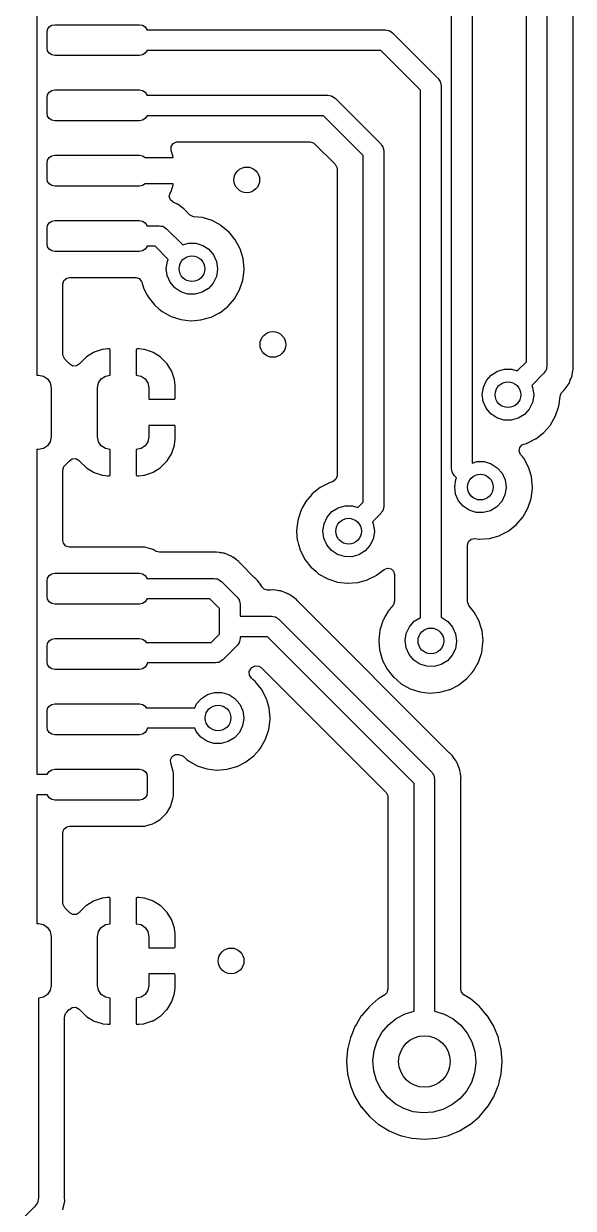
# Model space of a CAD drawing. Extents: x 63 to 234, y -148 to -41.
# Drawn here: x 182.66 to 193.35, y -119.11 to -96.07 of the extents above; entities that cross this region are included whole.
import ezdxf

# ---------------------------------------------------------------- set-up
doc = ezdxf.new("R2010")
doc.units = 0
doc.layers.add('BLACK', color=7, linetype='CONTINUOUS')

msp = doc.modelspace()

# ---------------------------------------------------------------- linework, layer by layer
at = {"layer": 'BLACK', "linetype": 'CONTINUOUS'}
for p, q in [((190.976, -104.723), (190.976, -90.1919)), ((191.376, -90.1091), (191.376, -104.618)), ((182.91, -92.927), (182.91, -102.907)), ((192.434, -102.648), (192.434, -94.552)), ((192.834, -94.551), (192.834, -102.731)), ((193.342, -102.706), (193.342, -94.9792)), ((183.11, -96.243), (183.121, -96.1856)), ((183.11, -96.543), (183.11, -96.243)), ((183.121, -96.1856), (183.154, -96.1369)), ((183.154, -96.1369), (183.203, -96.1044)), ((183.203, -96.1044), (183.26, -96.093)), ((183.26, -96.093), (184.91, -96.093)), ((184.91, -96.093), (184.967, -96.1044)), ((184.967, -96.1044), (185.016, -96.1369)), ((185.016, -96.1369), (185.049, -96.1856)), ((185.049, -96.1856), (185.05, -96.193)), ((185.05, -96.193), (189.688, -96.193)), ((189.688, -96.193), (189.72, -96.2005)), ((189.72, -96.2005), (189.753, -96.2042)), ((189.753, -96.2042), (189.763, -96.2104)), ((189.763, -96.2104), (189.774, -96.2129)), ((189.774, -96.2129), (189.8, -96.2338)), ((189.8, -96.2338), (189.829, -96.2516)), ((189.829, -96.2516), (190.718, -97.1408)), ((183.121, -96.6004), (183.11, -96.543)), ((183.154, -96.6491), (183.121, -96.6004)), ((183.203, -96.6816), (183.154, -96.6491)), ((183.26, -96.693), (183.203, -96.6816)), ((184.91, -96.693), (183.26, -96.693)), ((184.967, -96.6816), (184.91, -96.693)), ((185.016, -96.6491), (184.967, -96.6816)), ((185.049, -96.6004), (185.016, -96.6491)), ((185.05, -96.593), (185.049, -96.6004)), ((189.604, -96.593), (185.05, -96.593)), ((190.376, -97.3648), (189.604, -96.593)), ((190.718, -97.1408), (190.736, -97.1691)), ((190.736, -97.1691), (190.756, -97.1953)), ((190.756, -97.1953), (190.759, -97.2065)), ((190.759, -97.2065), (190.765, -97.2162)), ((190.765, -97.2162), (190.769, -97.2494)), ((183.121, -97.4556), (183.154, -97.4069)), ((183.154, -97.4069), (183.203, -97.3744)), ((183.203, -97.3744), (183.26, -97.363)), ((183.26, -97.363), (184.91, -97.363)), ((184.91, -97.363), (184.967, -97.3744)), ((184.967, -97.3744), (185.016, -97.4069)), ((185.016, -97.4069), (185.049, -97.4556)), ((190.376, -107.619), (190.376, -97.3648)), ((190.769, -97.2494), (190.776, -97.282)), ((190.776, -97.282), (190.776, -107.62)), ((183.11, -97.513), (183.121, -97.4556)), ((183.11, -97.813), (183.11, -97.513)), ((185.049, -97.4556), (185.05, -97.463)), ((185.05, -97.463), (188.57, -97.463)), ((188.57, -97.463), (188.603, -97.4705)), ((188.603, -97.4705), (188.636, -97.4742)), ((188.636, -97.4742), (188.645, -97.4804)), ((188.645, -97.4804), (188.657, -97.4829)), ((188.657, -97.4829), (188.683, -97.5038)), ((188.683, -97.5038), (188.711, -97.5216)), ((188.711, -97.5216), (189.6, -98.4108)), ((183.121, -97.8704), (183.11, -97.813)), ((183.154, -97.9191), (183.121, -97.8704)), ((185.049, -97.8704), (185.016, -97.9191)), ((185.05, -97.863), (185.049, -97.8704)), ((188.487, -97.863), (185.05, -97.863)), ((189.259, -98.6348), (188.487, -97.863)), ((183.203, -97.9516), (183.154, -97.9191)), ((183.26, -97.963), (183.203, -97.9516)), ((184.91, -97.963), (183.26, -97.963)), ((184.967, -97.9516), (184.91, -97.963)), ((185.016, -97.9191), (184.967, -97.9516)), ((185.522, -98.5327), (185.523, -98.4617)), ((185.562, -98.6671), (185.522, -98.5327)), ((185.523, -98.4617), (185.561, -98.402)), ((185.561, -98.402), (185.626, -98.3727)), ((185.626, -98.3727), (185.643, -98.3715)), ((185.643, -98.3715), (188.224, -98.3715)), ((188.224, -98.3715), (188.292, -98.3915)), ((188.292, -98.3915), (188.313, -98.4084)), ((188.313, -98.4084), (188.713, -98.8086)), ((189.6, -98.4108), (189.618, -98.4391)), ((189.618, -98.4391), (189.639, -98.4653)), ((189.639, -98.4653), (189.641, -98.4765)), ((189.641, -98.4765), (189.647, -98.4862)), ((189.647, -98.4862), (189.651, -98.5194)), ((189.651, -98.5194), (189.659, -98.552)), ((189.659, -98.552), (189.659, -105.461)), ((183.11, -98.783), (183.121, -98.7256)), ((183.11, -99.083), (183.11, -98.783)), ((183.121, -98.7256), (183.154, -98.6769)), ((183.154, -98.6769), (183.203, -98.6444)), ((183.203, -98.6444), (183.26, -98.633)), ((183.26, -98.633), (184.91, -98.633)), ((184.91, -98.633), (184.967, -98.6444)), ((184.967, -98.6444), (185.016, -98.6769)), ((185.016, -98.6769), (185.017, -98.679)), ((185.017, -98.679), (185.547, -98.679)), ((185.547, -98.679), (185.56, -98.675)), ((185.56, -98.675), (185.562, -98.6671)), ((188.713, -98.8086), (188.747, -98.8709)), ((189.259, -105.378), (189.259, -98.6348)), ((188.747, -98.8709), (188.75, -98.8977)), ((188.75, -98.8977), (188.75, -104.864)), ((183.121, -99.1404), (183.11, -99.083)), ((183.154, -99.1891), (183.121, -99.1404)), ((183.203, -99.2216), (183.154, -99.1891)), ((183.26, -99.233), (183.203, -99.2216)), ((184.91, -99.233), (183.26, -99.233)), ((184.967, -99.2216), (184.91, -99.233)), ((185.016, -99.1891), (184.967, -99.2216)), ((185.017, -99.187), (185.016, -99.1891)), ((185.553, -99.187), (185.017, -99.187)), ((185.521, -99.3388), (185.56, -99.2044)), ((185.56, -99.1903), (185.553, -99.187)), ((185.56, -99.2044), (185.56, -99.1903)), ((185.488, -99.4329), (185.506, -99.3682)), ((185.508, -99.5009), (185.488, -99.4329)), ((185.506, -99.3682), (185.515, -99.3532)), ((185.562, -99.5472), (185.508, -99.5009)), ((185.515, -99.3532), (185.521, -99.3388)), ((185.565, -99.5482), (185.562, -99.5472)), ((185.571, -99.5508), (185.565, -99.5482)), ((185.623, -99.5712), (185.571, -99.5508)), ((185.63, -99.574), (185.623, -99.5712)), ((185.623, -99.5712), (185.623, -99.5712)), ((185.636, -99.5784), (185.63, -99.574)), ((185.639, -99.5796), (185.636, -99.5784)), ((185.654, -99.588), (185.639, -99.5796)), ((185.656, -99.5894), (185.654, -99.588)), ((185.663, -99.5925), (185.656, -99.5894)), ((185.685, -99.6098), (185.663, -99.5925)), ((185.713, -99.6319), (185.685, -99.6098)), ((185.718, -99.6359), (185.713, -99.6319)), ((185.771, -99.6726), (185.718, -99.6359)), ((185.776, -99.6783), (185.771, -99.6726)), ((185.809, -99.7162), (185.776, -99.6783)), ((185.776, -99.6783), (185.776, -99.6783)), ((185.814, -99.7225), (185.809, -99.7162)), ((185.883, -99.7909), (185.814, -99.7225)), ((183.121, -99.9956), (183.154, -99.9469)), ((183.154, -99.9469), (183.203, -99.9144)), ((183.203, -99.9144), (183.26, -99.903)), ((183.26, -99.903), (184.91, -99.903)), ((184.91, -99.903), (184.967, -99.9144)), ((184.967, -99.9144), (185.016, -99.9469)), ((185.016, -99.9469), (185.049, -99.9956)), ((185.893, -99.8001), (185.883, -99.7909)), ((185.959, -99.8271), (185.893, -99.8001)), ((186.042, -99.8359), (185.959, -99.8271)), ((186.126, -99.8447), (186.042, -99.8359)), ((186.132, -99.8453), (186.126, -99.8447)), ((186.126, -99.8447), (186.126, -99.8447)), ((186.321, -99.9038), (186.132, -99.8453)), ((186.495, -99.9979), (186.321, -99.9038)), ((183.11, -100.053), (183.121, -99.9956)), ((183.11, -100.353), (183.11, -100.053)), ((185.049, -99.9956), (185.05, -100.003)), ((185.05, -100.003), (185.293, -100.003)), ((185.293, -100.003), (185.326, -100.01)), ((185.326, -100.01), (185.359, -100.014)), ((185.359, -100.014), (185.369, -100.02)), ((185.369, -100.02), (185.38, -100.023)), ((185.38, -100.023), (185.406, -100.044)), ((185.406, -100.044), (185.434, -100.062)), ((185.434, -100.062), (185.748, -100.375)), ((186.499, -100.002), (186.495, -99.9979)), ((186.642, -100.12), (186.499, -100.002)), ((186.499, -100.002), (186.499, -100.002)), ((186.647, -100.124), (186.642, -100.12)), ((186.651, -100.129), (186.647, -100.124)), ((186.67, -100.153), (186.651, -100.129)), ((186.651, -100.129), (186.651, -100.129)), ((186.772, -100.277), (186.67, -100.153)), ((183.121, -100.41), (183.11, -100.353)), ((183.154, -100.459), (183.121, -100.41)), ((185.049, -100.41), (185.016, -100.459)), ((185.05, -100.403), (185.049, -100.41)), ((185.21, -100.403), (185.05, -100.403)), ((185.466, -100.658), (185.21, -100.403)), ((185.748, -100.375), (185.86, -100.343)), ((185.86, -100.343), (186.002, -100.343)), ((186.002, -100.343), (186.138, -100.384)), ((186.138, -100.384), (186.257, -100.461)), ((186.865, -100.452), (186.772, -100.277)), ((183.203, -100.492), (183.154, -100.459)), ((183.26, -100.503), (183.203, -100.492)), ((184.91, -100.503), (183.26, -100.503)), ((184.967, -100.492), (184.91, -100.503)), ((185.016, -100.459), (184.967, -100.492)), ((185.45, -100.692), (185.466, -100.658)), ((186.257, -100.461), (186.349, -100.569)), ((186.349, -100.569), (186.408, -100.698)), ((186.922, -100.641), (186.865, -100.452)), ((186.941, -100.838), (186.922, -100.641)), ((185.428, -100.832), (185.45, -100.692)), ((185.446, -100.972), (185.428, -100.832)), ((186.428, -100.85), (186.404, -100.99)), ((186.408, -100.698), (186.428, -100.838)), ((186.428, -100.838), (186.428, -100.85)), ((186.916, -101.063), (186.941, -100.866)), ((186.941, -100.866), (186.941, -100.838)), ((183.418, -101.137), (183.439, -101.069)), ((183.439, -101.069), (183.492, -101.023)), ((183.492, -101.023), (183.544, -101.011)), ((183.544, -101.011), (184.834, -101.011)), ((184.834, -101.011), (184.902, -101.032)), ((184.902, -101.032), (184.948, -101.085)), ((184.948, -101.085), (184.955, -101.103)), ((184.955, -101.103), (184.986, -101.211)), ((185.504, -101.102), (185.446, -100.972)), ((185.595, -101.211), (185.504, -101.102)), ((186.343, -101.118), (186.247, -101.223)), ((186.404, -100.99), (186.343, -101.118)), ((186.854, -101.25), (186.916, -101.063)), ((183.418, -102.509), (183.418, -101.137)), ((184.986, -101.211), (184.989, -101.217)), ((184.989, -101.217), (185.058, -101.352)), ((185.058, -101.352), (185.076, -101.387)), ((185.713, -101.289), (185.595, -101.211)), ((185.848, -101.332), (185.713, -101.289)), ((185.99, -101.334), (185.848, -101.332)), ((186.127, -101.297), (185.99, -101.334)), ((186.247, -101.223), (186.127, -101.297)), ((186.756, -101.422), (186.854, -101.25)), ((185.076, -101.387), (185.199, -101.542)), ((185.199, -101.542), (185.204, -101.546)), ((185.204, -101.546), (185.204, -101.546)), ((185.204, -101.546), (185.287, -101.617)), ((186.471, -101.694), (186.627, -101.572)), ((186.627, -101.572), (186.756, -101.422)), ((185.287, -101.617), (185.35, -101.67)), ((185.35, -101.67), (185.522, -101.767)), ((185.522, -101.767), (185.71, -101.828)), ((186.104, -101.836), (186.294, -101.783)), ((186.294, -101.783), (186.3, -101.78)), ((186.3, -101.78), (186.465, -101.696)), ((186.3, -101.78), (186.3, -101.78)), ((186.465, -101.696), (186.471, -101.694)), ((186.465, -101.696), (186.465, -101.696)), ((185.71, -101.828), (185.907, -101.851)), ((185.907, -101.851), (185.913, -101.851)), ((185.913, -101.851), (186.098, -101.836)), ((185.913, -101.851), (185.913, -101.851)), ((186.098, -101.836), (186.098, -101.836)), ((186.098, -101.836), (186.104, -101.836)), ((183.421, -102.536), (183.418, -102.509)), ((184.012, -102.47), (183.874, -102.555)), ((184.025, -102.464), (184.012, -102.47)), ((184.179, -102.412), (184.025, -102.464)), ((184.193, -102.409), (184.179, -102.412)), ((184.288, -102.399), (184.193, -102.409)), ((184.295, -102.399), (184.288, -102.399)), ((184.324, -102.399), (184.295, -102.399)), ((184.332, -102.401), (184.324, -102.399)), ((184.334, -102.402), (184.332, -102.401)), ((184.338, -102.417), (184.334, -102.402)), ((184.338, -102.908), (184.338, -102.417)), ((184.848, -102.405), (184.846, -102.413)), ((184.846, -102.413), (184.846, -102.908)), ((184.849, -102.403), (184.848, -102.405)), ((184.864, -102.399), (184.849, -102.403)), ((184.889, -102.399), (184.864, -102.399)), ((184.896, -102.399), (184.889, -102.399)), ((184.99, -102.409), (184.896, -102.399)), ((185.003, -102.412), (184.99, -102.409)), ((185.158, -102.463), (185.003, -102.412)), ((185.171, -102.469), (185.158, -102.463)), ((185.309, -102.554), (185.171, -102.469)), ((183.455, -102.598), (183.421, -102.536)), ((183.54, -102.683), (183.455, -102.598)), ((183.544, -102.689), (183.54, -102.683)), ((183.551, -102.696), (183.544, -102.689)), ((183.612, -102.732), (183.551, -102.696)), ((183.683, -102.729), (183.612, -102.732)), ((183.741, -102.688), (183.683, -102.729)), ((183.748, -102.679), (183.741, -102.688)), ((183.863, -102.564), (183.748, -102.679)), ((183.874, -102.555), (183.863, -102.564)), ((185.32, -102.563), (185.309, -102.554)), ((185.435, -102.678), (185.32, -102.563)), ((185.444, -102.689), (185.435, -102.678)), ((185.529, -102.827), (185.444, -102.689)), ((192.255, -102.826), (192.434, -102.648)), ((192.834, -102.731), (192.826, -102.764)), ((193.342, -102.713), (193.342, -102.706)), ((193.346, -102.776), (193.342, -102.713)), ((182.91, -102.907), (182.942, -102.907)), ((182.942, -102.907), (183.038, -102.926)), ((183.038, -102.926), (183.119, -102.98)), ((184.165, -102.98), (184.246, -102.926)), ((184.246, -102.926), (184.338, -102.908)), ((184.846, -102.908), (184.938, -102.926)), ((184.938, -102.926), (185.019, -102.98)), ((185.535, -102.84), (185.529, -102.827)), ((185.587, -102.994), (185.535, -102.84)), ((191.657, -103.015), (191.751, -102.908)), ((191.751, -102.908), (191.871, -102.833)), ((191.871, -102.833), (192.007, -102.794)), ((192.007, -102.794), (192.149, -102.795)), ((192.149, -102.795), (192.255, -102.826)), ((192.775, -102.872), (192.537, -103.11)), ((192.793, -102.844), (192.775, -102.872)), ((192.814, -102.818), (192.793, -102.844)), ((192.816, -102.807), (192.814, -102.818)), ((192.822, -102.797), (192.816, -102.807)), ((192.826, -102.764), (192.822, -102.797)), ((193.288, -103.002), (193.303, -102.97)), ((193.303, -102.97), (193.315, -102.944)), ((193.315, -102.944), (193.316, -102.937)), ((193.316, -102.937), (193.317, -102.934)), ((193.317, -102.934), (193.321, -102.918)), ((193.321, -102.918), (193.322, -102.915)), ((193.322, -102.915), (193.325, -102.908)), ((193.325, -102.908), (193.333, -102.845)), ((193.333, -102.845), (193.334, -102.838)), ((193.334, -102.838), (193.345, -102.783)), ((193.345, -102.783), (193.346, -102.776)), ((183.119, -102.98), (183.173, -103.061)), ((183.173, -103.061), (183.192, -103.157)), ((183.192, -103.157), (183.192, -104.107)), ((184.092, -103.157), (184.111, -103.061)), ((184.092, -104.107), (184.092, -103.157)), ((184.111, -103.061), (184.165, -102.98)), ((185.019, -102.98), (185.073, -103.061)), ((185.073, -103.061), (185.092, -103.157)), ((185.092, -103.157), (185.092, -103.378)), ((185.59, -103.008), (185.587, -102.994)), ((185.6, -103.103), (185.59, -103.008)), ((185.6, -103.11), (185.6, -103.103)), ((185.6, -103.364), (185.6, -103.11)), ((191.575, -103.283), (191.597, -103.143)), ((191.597, -103.143), (191.657, -103.015)), ((192.537, -103.11), (192.555, -103.149)), ((192.555, -103.149), (192.575, -103.289)), ((193.164, -103.208), (193.201, -103.156)), ((193.201, -103.156), (193.205, -103.151)), ((193.205, -103.151), (193.244, -103.1)), ((193.244, -103.1), (193.247, -103.094)), ((193.247, -103.094), (193.249, -103.091)), ((193.249, -103.091), (193.257, -103.077)), ((193.257, -103.077), (193.258, -103.074)), ((193.258, -103.074), (193.263, -103.068)), ((193.263, -103.068), (193.286, -103.008)), ((193.286, -103.008), (193.288, -103.002)), ((185.092, -103.378), (185.582, -103.378)), ((185.582, -103.378), (185.597, -103.374)), ((185.597, -103.374), (185.598, -103.372)), ((185.598, -103.372), (185.6, -103.364)), ((191.594, -103.424), (191.575, -103.283)), ((191.651, -103.553), (191.594, -103.424)), ((192.575, -103.301), (192.552, -103.441)), ((192.575, -103.289), (192.575, -103.301)), ((193.063, -103.514), (193.081, -103.378)), ((193.081, -103.378), (193.088, -103.317)), ((193.088, -103.317), (193.09, -103.318)), ((193.09, -103.318), (193.112, -103.257)), ((193.112, -103.257), (193.13, -103.238)), ((193.13, -103.238), (193.158, -103.213)), ((193.158, -103.213), (193.164, -103.208)), ((193.158, -103.213), (193.158, -103.213)), ((191.742, -103.662), (191.651, -103.553)), ((191.86, -103.74), (191.742, -103.662)), ((192.49, -103.569), (192.395, -103.674)), ((192.552, -103.441), (192.49, -103.569)), ((193.001, -103.701), (193.063, -103.514)), ((185.586, -103.886), (185.092, -103.886)), ((185.092, -103.886), (185.092, -104.107)), ((185.594, -103.888), (185.586, -103.886)), ((185.596, -103.889), (185.594, -103.888)), ((185.6, -103.904), (185.596, -103.889)), ((191.995, -103.783), (191.86, -103.74)), ((192.137, -103.785), (191.995, -103.783)), ((192.274, -103.748), (192.137, -103.785)), ((192.395, -103.674), (192.274, -103.748)), ((192.774, -104.023), (192.887, -103.892)), ((192.887, -103.892), (192.899, -103.878)), ((192.899, -103.878), (192.903, -103.873)), ((192.899, -103.878), (192.899, -103.878)), ((192.903, -103.873), (193.001, -103.701)), ((183.192, -104.107), (183.173, -104.203)), ((184.111, -104.203), (184.092, -104.107)), ((185.092, -104.107), (185.073, -104.203)), ((185.6, -104.154), (185.6, -103.904)), ((192.618, -104.145), (192.774, -104.023)), ((182.942, -104.357), (182.91, -104.357)), ((182.91, -104.357), (182.91, -110.671)), ((183.038, -104.338), (182.942, -104.357)), ((183.119, -104.284), (183.038, -104.338)), ((183.173, -104.203), (183.119, -104.284)), ((184.165, -104.284), (184.111, -104.203)), ((184.246, -104.338), (184.165, -104.284)), ((184.338, -104.356), (184.246, -104.338)), ((184.338, -104.851), (184.338, -104.356)), ((184.938, -104.338), (184.846, -104.356)), ((184.846, -104.356), (184.846, -104.847)), ((185.019, -104.284), (184.938, -104.338)), ((185.073, -104.203), (185.019, -104.284)), ((185.536, -104.423), (185.587, -104.268)), ((185.587, -104.268), (185.59, -104.255)), ((185.59, -104.255), (185.6, -104.161)), ((185.6, -104.161), (185.6, -104.154)), ((192.294, -104.385), (192.306, -104.315)), ((192.306, -104.315), (192.354, -104.263)), ((192.354, -104.263), (192.386, -104.25)), ((192.386, -104.25), (192.436, -104.236)), ((192.436, -104.236), (192.442, -104.234)), ((192.436, -104.236), (192.436, -104.236)), ((192.442, -104.234), (192.447, -104.231)), ((192.447, -104.231), (192.613, -104.148)), ((192.447, -104.231), (192.447, -104.231)), ((192.613, -104.148), (192.618, -104.145)), ((192.613, -104.148), (192.613, -104.148)), ((183.455, -104.666), (183.536, -104.585)), ((183.536, -104.585), (183.541, -104.58)), ((183.541, -104.58), (183.544, -104.576)), ((183.544, -104.576), (183.601, -104.535)), ((183.601, -104.535), (183.672, -104.532)), ((183.672, -104.532), (183.734, -104.568)), ((183.734, -104.568), (183.741, -104.576)), ((183.741, -104.576), (183.749, -104.586)), ((183.749, -104.586), (183.864, -104.701)), ((185.321, -104.7), (185.436, -104.585)), ((185.436, -104.585), (185.445, -104.574)), ((185.445, -104.574), (185.53, -104.436)), ((185.53, -104.436), (185.536, -104.423)), ((192.322, -104.451), (192.294, -104.385)), ((192.356, -104.492), (192.322, -104.451)), ((192.374, -104.515), (192.356, -104.492)), ((192.383, -104.525), (192.374, -104.515)), ((192.475, -104.7), (192.383, -104.525)), ((183.418, -104.755), (183.439, -104.687)), ((183.418, -106.126), (183.418, -104.755)), ((183.439, -104.687), (183.455, -104.666)), ((183.864, -104.701), (183.875, -104.71)), ((183.875, -104.71), (184.013, -104.795)), ((184.013, -104.795), (184.026, -104.801)), ((184.026, -104.801), (184.181, -104.852)), ((185.005, -104.852), (185.159, -104.8)), ((185.159, -104.8), (185.172, -104.794)), ((185.172, -104.794), (185.31, -104.709)), ((185.31, -104.709), (185.321, -104.7)), ((190.983, -104.756), (190.976, -104.723)), ((190.987, -104.789), (190.983, -104.756)), ((190.993, -104.799), (190.987, -104.789)), ((190.995, -104.81), (190.993, -104.799)), ((191.016, -104.836), (190.995, -104.81)), ((191.376, -104.618), (191.471, -104.591)), ((191.471, -104.591), (191.612, -104.591)), ((191.612, -104.591), (191.748, -104.632)), ((191.748, -104.632), (191.867, -104.709)), ((191.867, -104.709), (191.96, -104.817)), ((191.96, -104.817), (192.018, -104.946)), ((192.492, -104.755), (192.475, -104.7)), ((192.53, -104.879), (192.492, -104.755)), ((184.181, -104.852), (184.194, -104.855)), ((184.194, -104.855), (184.288, -104.865)), ((184.288, -104.865), (184.295, -104.865)), ((184.295, -104.865), (184.32, -104.865)), ((184.32, -104.865), (184.335, -104.861)), ((184.335, -104.861), (184.336, -104.859)), ((184.336, -104.859), (184.338, -104.851)), ((184.846, -104.847), (184.85, -104.862)), ((184.85, -104.862), (184.852, -104.863)), ((184.852, -104.863), (184.86, -104.865)), ((184.86, -104.865), (184.889, -104.865)), ((184.889, -104.865), (184.896, -104.865)), ((184.896, -104.865), (184.991, -104.855)), ((184.991, -104.855), (185.005, -104.852)), ((188.529, -105.039), (188.421, -105.095)), ((188.591, -105.007), (188.529, -105.039)), ((188.596, -105.004), (188.591, -105.007)), ((188.591, -105.007), (188.591, -105.007)), ((188.66, -104.985), (188.596, -105.004)), ((188.676, -104.979), (188.66, -104.985)), ((188.73, -104.932), (188.676, -104.979)), ((188.75, -104.864), (188.73, -104.932)), ((191.034, -104.864), (191.016, -104.836)), ((191.076, -104.906), (191.034, -104.864)), ((191.039, -105.08), (191.06, -104.94)), ((191.06, -104.94), (191.076, -104.906)), ((192.018, -104.946), (192.038, -105.086)), ((192.533, -104.889), (192.53, -104.879)), ((192.552, -105.086), (192.533, -104.889)), ((188.259, -105.229), (188.14, -105.371)), ((188.263, -105.224), (188.259, -105.229)), ((188.267, -105.219), (188.263, -105.224)), ((188.421, -105.095), (188.267, -105.219)), ((191.057, -105.22), (191.039, -105.08)), ((191.114, -105.35), (191.057, -105.22)), ((192.015, -105.238), (191.953, -105.365)), ((192.038, -105.098), (192.015, -105.238)), ((192.038, -105.086), (192.038, -105.098)), ((192.527, -105.31), (192.551, -105.114)), ((192.551, -105.114), (192.552, -105.086)), ((188.073, -105.492), (188.045, -105.544)), ((188.137, -105.376), (188.073, -105.492)), ((188.14, -105.371), (188.137, -105.376)), ((188.137, -105.376), (188.137, -105.376)), ((188.652, -105.563), (188.772, -105.487)), ((188.772, -105.487), (188.908, -105.448)), ((188.908, -105.448), (189.05, -105.449)), ((189.05, -105.449), (189.156, -105.481)), ((189.156, -105.481), (189.259, -105.378)), ((189.651, -105.494), (189.647, -105.527)), ((189.659, -105.461), (189.651, -105.494)), ((191.205, -105.459), (191.114, -105.35)), ((191.323, -105.537), (191.205, -105.459)), ((191.858, -105.471), (191.737, -105.545)), ((191.953, -105.365), (191.858, -105.471)), ((192.367, -105.67), (192.464, -105.498)), ((192.464, -105.498), (192.527, -105.31)), ((187.985, -105.733), (187.963, -105.929)), ((188.004, -105.671), (187.985, -105.733)), ((188.043, -105.55), (188.004, -105.671)), ((188.045, -105.544), (188.043, -105.55)), ((188.043, -105.55), (188.043, -105.55)), ((188.498, -105.797), (188.558, -105.669)), ((188.558, -105.669), (188.652, -105.563)), ((189.6, -105.602), (189.438, -105.764)), ((189.618, -105.574), (189.6, -105.602)), ((189.639, -105.548), (189.618, -105.574)), ((189.641, -105.537), (189.639, -105.548)), ((189.647, -105.527), (189.641, -105.537)), ((191.459, -105.579), (191.323, -105.537)), ((191.6, -105.582), (191.459, -105.579)), ((191.737, -105.545), (191.6, -105.582)), ((192.237, -105.82), (192.358, -105.68)), ((192.358, -105.68), (192.363, -105.675)), ((192.363, -105.675), (192.367, -105.67)), ((192.363, -105.675), (192.363, -105.675)), ((187.963, -105.929), (187.964, -105.942)), ((187.964, -105.942), (187.978, -106.116)), ((188.476, -105.937), (188.498, -105.797)), ((188.494, -106.078), (188.476, -105.937)), ((189.438, -105.764), (189.456, -105.803)), ((189.476, -105.956), (189.452, -106.095)), ((189.456, -105.803), (189.476, -105.943)), ((189.476, -105.943), (189.476, -105.956)), ((191.91, -106.028), (192.076, -105.944)), ((192.076, -105.944), (192.081, -105.942)), ((192.076, -105.944), (192.076, -105.944)), ((192.081, -105.942), (192.237, -105.82)), ((183.43, -106.179), (183.418, -106.126)), ((183.476, -106.232), (183.43, -106.179)), ((187.978, -106.116), (187.979, -106.126)), ((187.979, -106.126), (188, -106.199)), ((188, -106.199), (188.031, -106.306)), ((188.552, -106.208), (188.494, -106.078)), ((189.452, -106.095), (189.391, -106.223)), ((191.285, -106.213), (191.305, -106.145)), ((191.305, -106.145), (191.358, -106.099)), ((191.358, -106.099), (191.426, -106.088)), ((191.426, -106.088), (191.517, -106.099)), ((191.517, -106.099), (191.523, -106.099)), ((191.523, -106.099), (191.708, -106.084)), ((191.523, -106.099), (191.523, -106.099)), ((191.708, -106.084), (191.708, -106.084)), ((191.708, -106.084), (191.714, -106.084)), ((191.714, -106.084), (191.905, -106.031)), ((191.905, -106.031), (191.91, -106.028)), ((191.91, -106.028), (191.91, -106.028)), ((183.544, -106.252), (183.476, -106.232)), ((184.977, -106.252), (183.544, -106.252)), ((184.979, -106.253), (184.977, -106.252)), ((185.007, -106.255), (184.979, -106.253)), ((184.979, -106.253), (184.979, -106.253)), ((185.014, -106.255), (185.007, -106.255)), ((185.007, -106.255), (185.007, -106.255)), ((185.103, -106.281), (185.014, -106.255)), ((185.166, -106.3), (185.103, -106.281)), ((185.174, -106.302), (185.166, -106.3)), ((185.166, -106.3), (185.166, -106.3)), ((185.23, -106.335), (185.174, -106.302)), ((185.294, -106.352), (185.23, -106.335)), ((186.335, -106.352), (185.294, -106.352)), ((186.342, -106.352), (186.335, -106.352)), ((186.397, -106.349), (186.342, -106.352)), ((186.405, -106.349), (186.397, -106.349)), ((186.397, -106.349), (186.397, -106.349)), ((186.467, -106.36), (186.405, -106.349)), ((186.474, -106.361), (186.467, -106.36)), ((186.5, -106.365), (186.474, -106.361)), ((186.53, -106.369), (186.5, -106.365)), ((186.537, -106.37), (186.53, -106.369)), ((186.53, -106.369), (186.53, -106.369)), ((186.544, -106.372), (186.537, -106.37)), ((186.547, -106.373), (186.544, -106.372)), ((186.563, -106.378), (186.547, -106.373)), ((186.566, -106.379), (186.563, -106.378)), ((186.573, -106.38), (186.566, -106.379)), ((186.631, -106.406), (186.573, -106.38)), ((186.638, -106.409), (186.631, -106.406)), ((186.69, -106.429), (186.638, -106.409)), ((186.697, -106.432), (186.69, -106.429)), ((186.69, -106.429), (186.69, -106.429)), ((186.703, -106.436), (186.697, -106.432)), ((188.031, -106.306), (188.034, -106.316)), ((188.034, -106.316), (188.037, -106.322)), ((188.037, -106.322), (188.115, -106.475)), ((188.643, -106.316), (188.552, -106.208)), ((188.761, -106.395), (188.643, -106.316)), ((188.896, -106.437), (188.761, -106.395)), ((189.175, -106.402), (189.038, -106.44)), ((189.295, -106.328), (189.175, -106.402)), ((189.391, -106.223), (189.295, -106.328)), ((191.285, -107.305), (191.285, -106.213)), ((186.706, -106.438), (186.703, -106.436)), ((186.72, -106.446), (186.706, -106.438)), ((186.723, -106.447), (186.72, -106.446)), ((186.73, -106.451), (186.723, -106.447)), ((186.735, -106.455), (186.73, -106.451)), ((186.78, -106.49), (186.735, -106.455)), ((186.785, -106.494), (186.78, -106.49)), ((186.837, -106.531), (186.785, -106.494)), ((186.843, -106.537), (186.837, -106.531)), ((186.875, -106.574), (186.843, -106.537)), ((186.881, -106.58), (186.875, -106.574)), ((187.148, -106.847), (186.881, -106.58)), ((188.115, -106.475), (188.124, -106.492)), ((188.124, -106.492), (188.247, -106.647)), ((188.247, -106.647), (188.252, -106.651)), ((188.252, -106.651), (188.252, -106.651)), ((188.252, -106.651), (188.335, -106.722)), ((189.038, -106.44), (188.896, -106.437)), ((189.664, -106.686), (189.73, -106.659)), ((189.73, -106.659), (189.8, -106.673)), ((183.11, -106.911), (183.121, -106.854)), ((183.121, -106.854), (183.154, -106.805)), ((183.154, -106.805), (183.203, -106.772)), ((183.203, -106.772), (183.26, -106.761)), ((183.26, -106.761), (184.91, -106.761)), ((184.91, -106.761), (184.967, -106.772)), ((184.967, -106.772), (185.016, -106.805)), ((185.016, -106.805), (185.049, -106.854)), ((185.049, -106.854), (185.05, -106.861)), ((185.05, -106.861), (186.36, -106.861)), ((186.36, -106.861), (186.393, -106.868)), ((186.393, -106.868), (186.426, -106.872)), ((186.426, -106.872), (186.436, -106.878)), ((186.436, -106.878), (186.447, -106.881)), ((186.447, -106.881), (186.473, -106.902)), ((187.153, -106.852), (187.148, -106.847)), ((187.191, -106.886), (187.153, -106.852)), ((187.2, -106.894), (187.191, -106.886)), ((188.335, -106.722), (188.398, -106.776)), ((188.398, -106.776), (188.57, -106.872)), ((188.57, -106.872), (188.758, -106.933)), ((189.152, -106.941), (189.342, -106.888)), ((189.342, -106.888), (189.348, -106.885)), ((189.348, -106.885), (189.513, -106.802)), ((189.348, -106.885), (189.348, -106.885)), ((189.513, -106.802), (189.519, -106.799)), ((189.513, -106.802), (189.513, -106.802)), ((189.519, -106.799), (189.664, -106.686)), ((189.8, -106.673), (189.851, -106.722)), ((189.851, -106.722), (189.868, -106.785)), ((189.868, -106.785), (189.868, -107.306)), ((183.11, -107.211), (183.11, -106.911)), ((186.473, -106.902), (186.501, -106.92)), ((186.501, -106.92), (186.806, -107.225)), ((187.204, -106.9), (187.2, -106.894)), ((187.236, -106.946), (187.204, -106.9)), ((187.204, -106.9), (187.204, -106.9)), ((187.24, -106.952), (187.236, -106.946)), ((187.246, -106.959), (187.24, -106.952)), ((187.274, -106.996), (187.246, -106.959)), ((187.279, -107.002), (187.274, -106.996)), ((187.274, -106.996), (187.274, -106.996)), ((187.282, -107.009), (187.279, -107.002)), ((187.283, -107.012), (187.282, -107.009)), ((187.293, -107.029), (187.283, -107.012)), ((187.297, -107.034), (187.293, -107.029)), ((187.332, -107.069), (187.297, -107.034)), ((187.4, -107.089), (187.332, -107.069)), ((187.453, -107.089), (187.4, -107.089)), ((187.46, -107.089), (187.453, -107.089)), ((187.515, -107.086), (187.46, -107.089)), ((187.522, -107.085), (187.515, -107.086)), ((187.515, -107.086), (187.515, -107.086)), ((187.585, -107.097), (187.522, -107.085)), ((187.592, -107.098), (187.585, -107.097)), ((187.618, -107.101), (187.592, -107.098)), ((187.647, -107.105), (187.618, -107.101)), ((187.655, -107.106), (187.647, -107.105)), ((187.647, -107.105), (187.647, -107.105)), ((187.662, -107.109), (187.655, -107.106)), ((187.665, -107.11), (187.662, -107.109)), ((187.681, -107.114), (187.665, -107.11)), ((187.683, -107.115), (187.681, -107.114)), ((187.691, -107.117), (187.683, -107.115)), ((187.749, -107.143), (187.691, -107.117)), ((188.758, -106.933), (188.955, -106.957)), ((188.955, -106.957), (188.961, -106.956)), ((188.961, -106.956), (189.146, -106.942)), ((188.961, -106.956), (188.961, -106.956)), ((189.146, -106.942), (189.152, -106.941)), ((189.146, -106.942), (189.146, -106.942)), ((183.121, -107.268), (183.11, -107.211)), ((183.154, -107.317), (183.121, -107.268)), ((183.203, -107.35), (183.154, -107.317)), ((183.26, -107.361), (183.203, -107.35)), ((184.967, -107.35), (184.91, -107.361)), ((185.016, -107.317), (184.967, -107.35)), ((185.049, -107.268), (185.016, -107.317)), ((185.05, -107.261), (185.049, -107.268)), ((186.277, -107.261), (185.05, -107.261)), ((186.465, -107.449), (186.277, -107.261)), ((186.806, -107.225), (186.824, -107.253)), ((186.824, -107.253), (186.845, -107.279)), ((186.845, -107.279), (186.847, -107.29)), ((186.847, -107.29), (186.853, -107.3)), ((186.853, -107.3), (186.857, -107.333)), ((186.857, -107.333), (186.865, -107.366)), ((187.755, -107.145), (187.749, -107.143)), ((187.808, -107.166), (187.755, -107.145)), ((187.815, -107.169), (187.808, -107.166)), ((187.808, -107.166), (187.808, -107.166)), ((187.821, -107.173), (187.815, -107.169)), ((187.823, -107.174), (187.821, -107.173)), ((187.838, -107.183), (187.823, -107.174)), ((187.84, -107.184), (187.838, -107.183)), ((187.847, -107.187), (187.84, -107.184)), ((187.853, -107.192), (187.847, -107.187)), ((187.897, -107.227), (187.853, -107.192)), ((187.903, -107.23), (187.897, -107.227)), ((187.955, -107.267), (187.903, -107.23)), ((187.986, -107.303), (187.955, -107.267)), ((187.993, -107.311), (187.986, -107.303)), ((187.999, -107.317), (187.993, -107.311)), ((190.933, -110.251), (187.999, -107.317)), ((189.868, -107.306), (189.848, -107.375)), ((191.286, -107.319), (191.285, -107.305)), ((191.313, -107.385), (191.286, -107.319)), ((184.91, -107.361), (183.26, -107.361)), ((186.465, -107.943), (186.465, -107.449)), ((186.865, -107.366), (186.865, -107.598)), ((189.737, -107.51), (189.682, -107.61)), ((189.74, -107.504), (189.737, -107.51)), ((189.737, -107.51), (189.737, -107.51)), ((189.838, -107.387), (189.74, -107.504)), ((189.848, -107.375), (189.838, -107.387)), ((191.42, -107.516), (191.313, -107.385)), ((191.513, -107.691), (191.42, -107.516)), ((186.865, -107.598), (187.478, -107.598)), ((187.478, -107.598), (187.51, -107.605)), ((187.51, -107.605), (187.544, -107.609)), ((187.544, -107.609), (187.553, -107.615)), ((187.553, -107.615), (187.564, -107.618)), ((187.564, -107.618), (187.591, -107.638)), ((187.591, -107.638), (187.619, -107.656)), ((187.619, -107.656), (190.591, -110.628)), ((189.643, -107.684), (189.598, -107.826)), ((189.645, -107.678), (189.643, -107.684)), ((189.643, -107.684), (189.643, -107.684)), ((189.682, -107.61), (189.645, -107.678)), ((190.098, -107.931), (190.158, -107.802)), ((190.158, -107.802), (190.252, -107.696)), ((190.252, -107.696), (190.372, -107.621)), ((190.372, -107.621), (190.376, -107.619)), ((190.776, -107.62), (190.786, -107.623)), ((190.786, -107.623), (190.905, -107.7)), ((190.905, -107.7), (190.997, -107.808)), ((190.997, -107.808), (191.056, -107.937)), ((191.54, -107.781), (191.513, -107.691)), ((191.553, -107.824), (191.54, -107.781)), ((183.154, -108.075), (183.203, -108.042)), ((183.203, -108.042), (183.26, -108.031)), ((183.26, -108.031), (184.91, -108.031)), ((184.91, -108.031), (184.967, -108.042)), ((184.967, -108.042), (185.016, -108.075)), ((186.302, -108.106), (186.465, -107.943)), ((186.865, -108.027), (186.857, -108.059)), ((187.395, -107.998), (186.865, -107.998)), ((186.865, -107.998), (186.865, -108.027)), ((190.249, -110.852), (187.395, -107.998)), ((189.585, -107.866), (189.563, -108.063)), ((189.598, -107.826), (189.585, -107.866)), ((190.076, -108.071), (190.098, -107.931)), ((191.056, -107.937), (191.076, -108.077)), ((191.57, -107.88), (191.553, -107.824)), ((191.59, -108.077), (191.57, -107.88)), ((183.11, -108.181), (183.121, -108.124)), ((183.11, -108.481), (183.11, -108.181)), ((183.121, -108.124), (183.154, -108.075)), ((185.016, -108.075), (185.037, -108.106)), ((185.037, -108.106), (186.302, -108.106)), ((186.806, -108.168), (186.526, -108.447)), ((186.824, -108.139), (186.806, -108.168)), ((186.845, -108.113), (186.824, -108.139)), ((186.847, -108.102), (186.845, -108.113)), ((186.853, -108.092), (186.847, -108.102)), ((186.857, -108.059), (186.853, -108.092)), ((189.563, -108.063), (189.564, -108.081)), ((189.564, -108.081), (189.578, -108.247)), ((189.578, -108.247), (189.579, -108.26)), ((189.579, -108.26), (189.582, -108.268)), ((189.582, -108.268), (189.623, -108.413)), ((190.095, -108.211), (190.076, -108.071)), ((190.152, -108.341), (190.095, -108.211)), ((191.053, -108.229), (190.991, -108.357)), ((191.076, -108.089), (191.053, -108.229)), ((191.076, -108.077), (191.076, -108.089)), ((191.564, -108.302), (191.589, -108.105)), ((191.589, -108.105), (191.59, -108.077)), ((183.121, -108.538), (183.11, -108.481)), ((186.418, -108.498), (186.385, -108.506)), ((186.451, -108.494), (186.418, -108.498)), ((186.461, -108.488), (186.451, -108.494)), ((186.472, -108.486), (186.461, -108.488)), ((186.498, -108.465), (186.472, -108.486)), ((186.526, -108.447), (186.498, -108.465)), ((189.623, -108.413), (189.634, -108.45)), ((189.634, -108.45), (189.637, -108.456)), ((189.637, -108.456), (189.718, -108.614)), ((190.243, -108.45), (190.152, -108.341)), ((190.361, -108.528), (190.243, -108.45)), ((190.896, -108.462), (190.775, -108.536)), ((190.991, -108.357), (190.896, -108.462)), ((191.404, -108.661), (191.502, -108.489)), ((191.502, -108.489), (191.564, -108.302)), ((183.154, -108.587), (183.121, -108.538)), ((183.203, -108.62), (183.154, -108.587)), ((183.26, -108.631), (183.203, -108.62)), ((184.91, -108.631), (183.26, -108.631)), ((184.967, -108.62), (184.91, -108.631)), ((185.016, -108.587), (184.967, -108.62)), ((185.049, -108.538), (185.016, -108.587)), ((185.055, -108.506), (185.049, -108.538)), ((186.385, -108.506), (185.055, -108.506)), ((187.043, -108.673), (187.076, -108.617)), ((187.045, -108.744), (187.043, -108.673)), ((187.076, -108.617), (187.096, -108.597)), ((187.096, -108.597), (187.159, -108.563)), ((187.159, -108.563), (187.229, -108.568)), ((187.229, -108.568), (187.274, -108.597)), ((187.274, -108.597), (189.704, -111.026)), ((189.718, -108.614), (189.724, -108.626)), ((189.724, -108.626), (189.847, -108.781)), ((190.496, -108.571), (190.361, -108.528)), ((190.638, -108.573), (190.496, -108.571)), ((190.775, -108.536), (190.638, -108.573)), ((191.275, -108.811), (191.38, -108.69)), ((191.38, -108.69), (191.4, -108.666)), ((191.4, -108.666), (191.404, -108.661)), ((191.4, -108.666), (191.4, -108.666)), ((187.085, -108.803), (187.045, -108.744)), ((187.118, -108.831), (187.085, -108.803)), ((187.155, -108.862), (187.118, -108.831)), ((187.159, -108.866), (187.155, -108.862)), ((187.192, -108.907), (187.159, -108.866)), ((187.159, -108.866), (187.159, -108.866)), ((187.28, -109.015), (187.192, -108.907)), ((189.847, -108.781), (189.852, -108.785)), ((189.852, -108.785), (189.852, -108.785)), ((189.852, -108.785), (189.99, -108.902)), ((189.99, -108.902), (189.998, -108.909)), ((189.998, -108.909), (190.17, -109.006)), ((190.948, -109.019), (191.114, -108.935)), ((191.114, -108.935), (191.119, -108.933)), ((191.114, -108.935), (191.114, -108.935)), ((191.119, -108.933), (191.275, -108.811)), ((186.018, -109.301), (186.112, -109.195)), ((186.112, -109.195), (186.232, -109.119)), ((186.232, -109.119), (186.368, -109.08)), ((186.368, -109.08), (186.51, -109.081)), ((186.51, -109.081), (186.646, -109.122)), ((186.646, -109.122), (186.765, -109.199)), ((187.373, -109.189), (187.28, -109.015)), ((187.39, -109.245), (187.373, -109.189)), ((190.17, -109.006), (190.359, -109.067)), ((190.359, -109.067), (190.555, -109.09)), ((190.555, -109.09), (190.561, -109.09)), ((190.561, -109.09), (190.746, -109.075)), ((190.561, -109.09), (190.561, -109.09)), ((190.746, -109.075), (190.746, -109.075)), ((190.746, -109.075), (190.752, -109.075)), ((190.752, -109.075), (190.943, -109.022)), ((190.943, -109.022), (190.948, -109.019)), ((190.948, -109.019), (190.948, -109.019)), ((183.11, -109.451), (183.121, -109.394)), ((183.121, -109.394), (183.154, -109.345)), ((183.154, -109.345), (183.203, -109.312)), ((183.203, -109.312), (183.26, -109.301)), ((183.26, -109.301), (184.91, -109.301)), ((184.91, -109.301), (184.967, -109.312)), ((184.967, -109.312), (185.016, -109.345)), ((185.016, -109.345), (185.037, -109.376)), ((185.037, -109.376), (185.983, -109.376)), ((185.983, -109.376), (186.018, -109.301)), ((186.765, -109.199), (186.857, -109.306)), ((186.857, -109.306), (186.916, -109.435)), ((187.425, -109.36), (187.39, -109.245)), ((187.43, -109.379), (187.425, -109.36)), ((187.449, -109.576), (187.43, -109.379)), ((183.11, -109.751), (183.11, -109.451)), ((186.936, -109.588), (186.912, -109.728)), ((186.916, -109.435), (186.936, -109.576)), ((186.936, -109.576), (186.936, -109.588)), ((187.424, -109.8), (187.449, -109.604)), ((187.449, -109.604), (187.449, -109.576)), ((183.121, -109.808), (183.11, -109.751)), ((183.154, -109.857), (183.121, -109.808)), ((183.203, -109.89), (183.154, -109.857)), ((185.016, -109.857), (184.967, -109.89)), ((185.049, -109.808), (185.016, -109.857)), ((185.055, -109.776), (185.049, -109.808)), ((185.983, -109.776), (185.055, -109.776)), ((186.012, -109.84), (185.983, -109.776)), ((186.103, -109.948), (186.012, -109.84)), ((186.851, -109.855), (186.755, -109.96)), ((186.912, -109.728), (186.851, -109.855)), ((187.362, -109.988), (187.424, -109.8)), ((183.26, -109.901), (183.203, -109.89)), ((184.91, -109.901), (183.26, -109.901)), ((184.967, -109.89), (184.91, -109.901)), ((186.221, -110.027), (186.103, -109.948)), ((186.356, -110.069), (186.221, -110.027)), ((186.498, -110.072), (186.356, -110.069)), ((186.635, -110.034), (186.498, -110.072)), ((186.755, -109.96), (186.635, -110.034)), ((187.264, -110.16), (187.362, -109.988)), ((185.511, -110.39), (185.541, -110.326)), ((185.541, -110.326), (185.602, -110.289)), ((185.602, -110.289), (185.635, -110.284)), ((185.635, -110.284), (185.666, -110.284)), ((185.666, -110.284), (185.734, -110.304)), ((185.734, -110.304), (185.748, -110.314)), ((185.748, -110.314), (185.831, -110.385)), ((186.979, -110.431), (187.129, -110.314)), ((187.129, -110.314), (187.13, -110.313)), ((187.13, -110.313), (187.135, -110.309)), ((187.135, -110.309), (187.234, -110.195)), ((187.234, -110.195), (187.26, -110.164)), ((187.26, -110.164), (187.264, -110.16)), ((187.26, -110.164), (187.26, -110.164)), ((190.938, -110.256), (190.933, -110.251)), ((190.979, -110.292), (190.938, -110.256)), ((190.985, -110.297), (190.979, -110.292)), ((190.989, -110.304), (190.985, -110.297)), ((191.021, -110.35), (190.989, -110.304)), ((190.989, -110.304), (190.989, -110.304)), ((183.203, -110.582), (183.26, -110.571)), ((183.26, -110.571), (184.91, -110.571)), ((184.91, -110.571), (184.967, -110.582)), ((185.519, -110.457), (185.511, -110.39)), ((185.521, -110.465), (185.519, -110.457)), ((185.519, -110.457), (185.519, -110.457)), ((185.532, -110.502), (185.521, -110.465)), ((185.521, -110.465), (185.521, -110.465)), ((185.566, -110.617), (185.532, -110.502)), ((185.831, -110.385), (185.858, -110.408)), ((185.858, -110.408), (186.03, -110.504)), ((186.03, -110.504), (186.218, -110.565)), ((186.218, -110.565), (186.415, -110.589)), ((186.421, -110.588), (186.606, -110.574)), ((186.606, -110.574), (186.606, -110.574)), ((186.606, -110.574), (186.612, -110.574)), ((186.612, -110.574), (186.802, -110.52)), ((186.802, -110.52), (186.808, -110.518)), ((186.808, -110.518), (186.973, -110.434)), ((186.808, -110.518), (186.808, -110.518)), ((186.973, -110.434), (186.979, -110.431)), ((186.973, -110.434), (186.973, -110.434)), ((191.025, -110.355), (191.021, -110.35)), ((191.059, -110.4), (191.025, -110.355)), ((191.064, -110.406), (191.059, -110.4)), ((191.059, -110.4), (191.059, -110.4)), ((191.067, -110.413), (191.064, -110.406)), ((191.068, -110.415), (191.067, -110.413)), ((191.076, -110.43), (191.068, -110.415)), ((191.077, -110.432), (191.076, -110.43)), ((191.082, -110.439), (191.077, -110.432)), ((191.084, -110.446), (191.082, -110.439)), ((191.104, -110.498), (191.084, -110.446)), ((191.084, -110.446), (191.084, -110.446)), ((191.107, -110.505), (191.104, -110.498)), ((191.128, -110.554), (191.107, -110.505)), ((191.132, -110.563), (191.128, -110.554)), ((191.134, -110.571), (191.132, -110.563)), ((191.135, -110.573), (191.134, -110.571)), ((191.139, -110.589), (191.135, -110.573)), ((182.91, -110.671), (183.12, -110.671)), ((183.12, -110.671), (183.121, -110.664)), ((183.121, -110.664), (183.154, -110.615)), ((183.154, -110.615), (183.203, -110.582)), ((184.967, -110.582), (185.016, -110.615)), ((185.016, -110.615), (185.049, -110.664)), ((185.049, -110.664), (185.06, -110.721)), ((185.06, -110.721), (185.06, -111.021)), ((185.569, -110.654), (185.566, -110.617)), ((185.569, -111.088), (185.569, -110.654)), ((186.415, -110.589), (186.421, -110.588)), ((186.421, -110.588), (186.421, -110.588)), ((190.591, -110.628), (190.609, -110.657)), ((190.609, -110.657), (190.629, -110.683)), ((190.629, -110.683), (190.632, -110.694)), ((190.632, -110.694), (190.638, -110.704)), ((190.638, -110.704), (190.642, -110.737)), ((190.642, -110.737), (190.649, -110.769)), ((190.649, -110.769), (190.649, -115.276)), ((191.14, -110.592), (191.139, -110.589)), ((191.142, -110.599), (191.14, -110.592)), ((191.149, -110.652), (191.142, -110.599)), ((191.15, -110.663), (191.149, -110.652)), ((191.151, -110.669), (191.15, -110.663)), ((191.162, -110.732), (191.151, -110.669)), ((191.158, -110.79), (191.161, -110.74)), ((191.158, -110.798), (191.158, -110.79)), ((191.158, -114.85), (191.158, -110.798)), ((191.161, -110.74), (191.162, -110.732)), ((191.161, -110.74), (191.161, -110.74)), ((185.06, -111.021), (185.049, -111.078)), ((189.704, -111.026), (189.738, -111.088)), ((190.249, -115.277), (190.249, -110.852)), ((183.12, -111.071), (182.91, -111.071)), ((182.91, -111.071), (182.91, -113.575)), ((183.121, -111.078), (183.12, -111.071)), ((183.154, -111.127), (183.121, -111.078)), ((183.203, -111.16), (183.154, -111.127)), ((183.26, -111.171), (183.203, -111.16)), ((184.91, -111.171), (183.26, -111.171)), ((184.967, -111.16), (184.91, -111.171)), ((185.016, -111.127), (184.967, -111.16)), ((185.049, -111.078), (185.016, -111.127)), ((185.519, -111.285), (185.526, -111.26)), ((185.526, -111.26), (185.54, -111.213)), ((185.54, -111.213), (185.566, -111.125)), ((185.566, -111.115), (185.568, -111.09)), ((185.566, -111.125), (185.566, -111.115)), ((185.568, -111.09), (185.569, -111.088)), ((185.568, -111.09), (185.568, -111.09)), ((189.738, -111.088), (189.741, -111.115)), ((189.741, -111.115), (189.741, -114.85)), ((185.317, -111.545), (185.434, -111.428)), ((185.434, -111.428), (185.438, -111.421)), ((185.438, -111.421), (185.515, -111.291)), ((185.438, -111.421), (185.438, -111.421)), ((185.515, -111.291), (185.519, -111.285)), ((183.439, -111.737), (183.492, -111.691)), ((183.492, -111.691), (183.544, -111.679)), ((183.544, -111.679), (184.977, -111.679)), ((184.977, -111.679), (184.979, -111.679)), ((184.979, -111.679), (185.007, -111.677)), ((184.979, -111.679), (184.979, -111.679)), ((185.007, -111.677), (185.007, -111.677)), ((185.007, -111.677), (185.014, -111.677)), ((185.014, -111.677), (185.114, -111.648)), ((185.114, -111.648), (185.166, -111.632)), ((185.166, -111.632), (185.174, -111.63)), ((185.166, -111.632), (185.166, -111.632)), ((185.174, -111.63), (185.215, -111.606)), ((185.215, -111.606), (185.31, -111.549)), ((185.31, -111.549), (185.317, -111.545)), ((185.31, -111.549), (185.31, -111.549)), ((183.418, -111.805), (183.439, -111.737)), ((183.418, -113.177), (183.418, -111.805)), ((184.179, -113.08), (184.025, -113.132)), ((184.193, -113.077), (184.179, -113.08)), ((184.288, -113.067), (184.193, -113.077)), ((184.295, -113.067), (184.288, -113.067)), ((184.324, -113.067), (184.295, -113.067)), ((184.332, -113.069), (184.324, -113.067)), ((184.334, -113.07), (184.332, -113.069)), ((184.338, -113.085), (184.334, -113.07)), ((184.338, -113.576), (184.338, -113.085)), ((184.848, -113.073), (184.846, -113.081)), ((184.846, -113.081), (184.846, -113.576)), ((184.849, -113.071), (184.848, -113.073)), ((184.864, -113.067), (184.849, -113.071)), ((184.889, -113.067), (184.864, -113.067)), ((184.896, -113.067), (184.889, -113.067)), ((184.99, -113.077), (184.896, -113.067)), ((185.003, -113.08), (184.99, -113.077)), ((185.158, -113.131), (185.003, -113.08)), ((183.421, -113.204), (183.418, -113.177)), ((183.455, -113.266), (183.421, -113.204)), ((183.54, -113.351), (183.455, -113.266)), ((183.863, -113.232), (183.748, -113.347)), ((183.874, -113.223), (183.863, -113.232)), ((184.012, -113.138), (183.874, -113.223)), ((184.025, -113.132), (184.012, -113.138)), ((185.171, -113.137), (185.158, -113.131)), ((185.309, -113.222), (185.171, -113.137)), ((185.32, -113.231), (185.309, -113.222)), ((185.435, -113.346), (185.32, -113.231)), ((183.544, -113.357), (183.54, -113.351)), ((183.551, -113.364), (183.544, -113.357)), ((183.612, -113.4), (183.551, -113.364)), ((183.683, -113.397), (183.612, -113.4)), ((183.741, -113.356), (183.683, -113.397)), ((183.748, -113.347), (183.741, -113.356)), ((185.444, -113.357), (185.435, -113.346)), ((185.529, -113.495), (185.444, -113.357)), ((185.535, -113.508), (185.529, -113.495)), ((185.587, -113.662), (185.535, -113.508)), ((182.91, -113.575), (182.942, -113.575)), ((182.942, -113.575), (183.038, -113.594)), ((183.038, -113.594), (183.119, -113.648)), ((183.119, -113.648), (183.173, -113.729)), ((183.173, -113.729), (183.192, -113.825)), ((184.092, -113.825), (184.111, -113.729)), ((184.111, -113.729), (184.165, -113.648)), ((184.165, -113.648), (184.246, -113.594)), ((184.246, -113.594), (184.338, -113.576)), ((184.846, -113.576), (184.938, -113.594)), ((184.938, -113.594), (185.019, -113.648)), ((185.019, -113.648), (185.073, -113.729)), ((185.073, -113.729), (185.092, -113.825)), ((185.59, -113.676), (185.587, -113.662)), ((185.6, -113.771), (185.59, -113.676)), ((185.6, -113.778), (185.6, -113.771)), ((185.6, -114.032), (185.6, -113.778)), ((183.192, -113.825), (183.192, -114.775)), ((184.092, -114.775), (184.092, -113.825)), ((185.092, -113.825), (185.092, -114.046)), ((185.598, -114.04), (185.6, -114.032)), ((185.092, -114.046), (185.582, -114.046)), ((185.582, -114.046), (185.597, -114.042)), ((185.597, -114.042), (185.598, -114.04)), ((185.586, -114.554), (185.092, -114.554)), ((185.092, -114.554), (185.092, -114.775)), ((185.594, -114.556), (185.586, -114.554)), ((185.596, -114.557), (185.594, -114.556)), ((185.6, -114.572), (185.596, -114.557)), ((185.6, -114.822), (185.6, -114.572)), ((183.119, -114.952), (183.038, -115.006)), ((183.173, -114.871), (183.119, -114.952)), ((183.192, -114.775), (183.173, -114.871)), ((184.111, -114.871), (184.092, -114.775)), ((184.165, -114.952), (184.111, -114.871)), ((184.246, -115.006), (184.165, -114.952)), ((185.019, -114.952), (184.938, -115.006)), ((185.073, -114.871), (185.019, -114.952)), ((185.092, -114.775), (185.073, -114.871)), ((185.536, -115.091), (185.587, -114.936)), ((185.587, -114.936), (185.59, -114.923)), ((185.59, -114.923), (185.6, -114.829)), ((185.6, -114.829), (185.6, -114.822)), ((189.721, -114.918), (189.681, -114.958)), ((189.741, -114.85), (189.721, -114.918)), ((191.17, -114.905), (191.158, -114.85)), ((191.218, -114.958), (191.17, -114.905)), ((183.038, -115.006), (182.942, -115.025)), ((182.942, -115.025), (182.942, -118.908)), ((184.338, -115.024), (184.246, -115.006)), ((184.338, -115.519), (184.338, -115.024)), ((184.938, -115.006), (184.846, -115.024)), ((184.846, -115.024), (184.846, -115.515)), ((185.445, -115.242), (185.53, -115.104)), ((185.53, -115.104), (185.536, -115.091)), ((189.379, -115.186), (189.225, -115.366)), ((189.56, -115.032), (189.379, -115.186)), ((189.564, -115.029), (189.56, -115.032)), ((189.681, -114.958), (189.564, -115.029)), ((189.564, -115.029), (189.564, -115.029)), ((191.334, -115.029), (191.218, -114.958)), ((191.339, -115.032), (191.334, -115.029)), ((191.334, -115.029), (191.334, -115.029)), ((191.519, -115.186), (191.339, -115.032)), ((191.673, -115.366), (191.519, -115.186)), ((183.451, -115.391), (183.471, -115.323)), ((183.451, -118.895), (183.451, -115.391)), ((183.471, -115.323), (183.487, -115.302)), ((183.487, -115.302), (183.536, -115.253)), ((183.536, -115.253), (183.541, -115.248)), ((183.541, -115.248), (183.544, -115.244)), ((183.544, -115.244), (183.601, -115.203)), ((183.601, -115.203), (183.672, -115.2)), ((183.672, -115.2), (183.734, -115.236)), ((183.734, -115.236), (183.741, -115.244)), ((183.741, -115.244), (183.749, -115.254)), ((183.749, -115.254), (183.864, -115.369)), ((183.864, -115.369), (183.875, -115.378)), ((183.875, -115.378), (184.013, -115.463)), ((185.172, -115.462), (185.31, -115.377)), ((185.31, -115.377), (185.321, -115.368)), ((185.321, -115.368), (185.436, -115.253)), ((185.436, -115.253), (185.445, -115.242)), ((189.222, -115.371), (189.127, -115.527)), ((189.225, -115.366), (189.222, -115.371)), ((189.222, -115.371), (189.222, -115.371)), ((189.902, -115.419), (190.075, -115.329)), ((190.075, -115.329), (190.249, -115.277)), ((190.649, -115.276), (190.65, -115.276)), ((190.65, -115.276), (190.837, -115.334)), ((190.837, -115.334), (191.008, -115.427)), ((191.676, -115.371), (191.673, -115.366)), ((191.772, -115.527), (191.676, -115.371)), ((191.676, -115.371), (191.676, -115.371)), ((184.013, -115.463), (184.026, -115.469)), ((184.026, -115.469), (184.181, -115.52)), ((184.181, -115.52), (184.194, -115.523)), ((184.194, -115.523), (184.288, -115.533)), ((184.288, -115.533), (184.295, -115.533)), ((184.295, -115.533), (184.32, -115.533)), ((184.32, -115.533), (184.335, -115.529)), ((184.335, -115.529), (184.336, -115.527)), ((184.336, -115.527), (184.338, -115.519)), ((184.846, -115.515), (184.85, -115.53)), ((184.85, -115.53), (184.852, -115.531)), ((184.852, -115.531), (184.86, -115.533)), ((184.86, -115.533), (184.889, -115.533)), ((184.889, -115.533), (184.896, -115.533)), ((184.896, -115.533), (184.991, -115.523)), ((184.991, -115.523), (185.005, -115.52)), ((185.005, -115.52), (185.159, -115.468)), ((185.159, -115.468), (185.172, -115.462)), ((189.099, -115.573), (189.035, -115.729)), ((189.101, -115.569), (189.099, -115.573)), ((189.099, -115.573), (189.099, -115.573)), ((189.127, -115.527), (189.101, -115.569)), ((189.624, -115.691), (189.75, -115.541)), ((189.75, -115.541), (189.902, -115.419)), ((191.008, -115.427), (191.159, -115.551)), ((191.159, -115.551), (191.282, -115.702)), ((191.797, -115.569), (191.772, -115.527)), ((191.799, -115.573), (191.797, -115.569)), ((191.864, -115.729), (191.799, -115.573)), ((191.799, -115.573), (191.799, -115.573)), ((189.004, -115.813), (188.96, -115.995)), ((189.01, -115.788), (189.004, -115.813)), ((189.035, -115.729), (189.01, -115.788)), ((189.471, -116.048), (189.53, -115.862)), ((189.53, -115.862), (189.624, -115.691)), ((191.282, -115.702), (191.374, -115.875)), ((191.374, -115.875), (191.43, -116.062)), ((191.888, -115.788), (191.864, -115.729)), ((191.894, -115.813), (191.888, -115.788)), ((191.938, -115.995), (191.894, -115.813)), ((188.955, -116.019), (188.936, -116.256)), ((188.96, -115.995), (188.955, -116.019)), ((189.449, -116.242), (189.471, -116.048)), ((191.43, -116.062), (191.449, -116.256)), ((191.944, -116.019), (191.938, -115.995)), ((191.962, -116.256), (191.944, -116.019)), ((188.936, -116.256), (188.955, -116.493)), ((189.466, -116.436), (189.449, -116.242)), ((191.449, -116.284), (191.424, -116.477)), ((191.449, -116.256), (191.449, -116.284)), ((191.944, -116.493), (191.962, -116.256)), ((188.955, -116.493), (188.956, -116.497)), ((188.956, -116.497), (188.956, -116.497)), ((188.956, -116.497), (188.987, -116.629)), ((189.519, -116.624), (189.466, -116.436)), ((191.424, -116.477), (191.363, -116.663)), ((191.911, -116.629), (191.943, -116.497)), ((191.943, -116.497), (191.944, -116.493)), ((191.943, -116.497), (191.943, -116.497)), ((188.987, -116.629), (189.01, -116.723)), ((189.01, -116.723), (189.012, -116.728)), ((189.012, -116.728), (189.012, -116.728)), ((189.012, -116.728), (189.093, -116.924)), ((189.609, -116.798), (189.519, -116.624)), ((189.73, -116.95), (189.609, -116.798)), ((191.363, -116.663), (191.266, -116.832)), ((191.805, -116.924), (191.886, -116.728)), ((191.886, -116.728), (191.888, -116.723)), ((191.886, -116.728), (191.886, -116.728)), ((191.888, -116.723), (191.911, -116.629)), ((189.093, -116.924), (189.101, -116.943)), ((189.101, -116.943), (189.104, -116.947)), ((189.104, -116.947), (189.222, -117.141)), ((189.878, -117.077), (189.73, -116.95)), ((191.139, -116.98), (190.985, -117.1)), ((191.266, -116.832), (191.139, -116.98)), ((191.676, -117.141), (191.795, -116.947)), ((191.795, -116.947), (191.797, -116.943)), ((191.797, -116.943), (191.805, -116.924)), ((189.222, -117.141), (189.222, -117.141)), ((189.222, -117.141), (189.225, -117.145)), ((189.225, -117.145), (189.379, -117.326)), ((190.049, -117.172), (189.878, -117.077)), ((190.234, -117.232), (190.049, -117.172)), ((190.428, -117.256), (190.234, -117.232)), ((190.623, -117.241), (190.428, -117.256)), ((190.811, -117.188), (190.623, -117.241)), ((190.985, -117.1), (190.811, -117.188)), ((191.519, -117.326), (191.673, -117.145)), ((191.673, -117.145), (191.676, -117.141)), ((191.676, -117.141), (191.676, -117.141)), ((189.379, -117.326), (189.56, -117.48)), ((189.56, -117.48), (189.564, -117.483)), ((189.564, -117.483), (189.564, -117.483)), ((189.564, -117.483), (189.734, -117.587)), ((191.165, -117.587), (191.334, -117.483)), ((191.334, -117.483), (191.339, -117.48)), ((191.334, -117.483), (191.334, -117.483)), ((191.339, -117.48), (191.519, -117.326)), ((189.734, -117.587), (189.762, -117.604)), ((189.762, -117.604), (189.767, -117.606)), ((189.767, -117.606), (189.767, -117.606)), ((189.767, -117.606), (189.977, -117.693)), ((189.977, -117.693), (189.982, -117.695)), ((189.982, -117.695), (190.03, -117.706)), ((190.03, -117.706), (190.208, -117.749)), ((190.691, -117.749), (190.869, -117.706)), ((190.869, -117.706), (190.917, -117.695)), ((190.917, -117.695), (190.921, -117.693)), ((190.921, -117.693), (191.132, -117.606)), ((191.132, -117.606), (191.136, -117.604)), ((191.132, -117.606), (191.132, -117.606)), ((191.136, -117.604), (191.165, -117.587)), ((190.208, -117.749), (190.208, -117.749)), ((190.208, -117.749), (190.212, -117.75)), ((190.212, -117.75), (190.449, -117.769)), ((190.449, -117.769), (190.686, -117.75)), ((190.686, -117.75), (190.691, -117.749)), ((190.691, -117.749), (190.691, -117.749)), ((182.869, -119.084), (177.796, -124.157)), ((182.923, -119.003), (182.869, -119.084)), ((182.942, -118.908), (182.923, -119.003)), ((183.419, -119.138), (183.431, -119.077)), ((183.431, -119.077), (183.432, -119.073)), ((183.432, -119.073), (183.433, -119.072)), ((183.433, -119.072), (183.45, -119.002)), ((183.45, -119.002), (183.451, -118.991)), ((183.451, -118.898), (183.451, -118.895)), ((183.453, -118.975), (183.451, -118.898)), ((183.451, -118.983), (183.453, -118.975)), ((183.451, -118.987), (183.451, -118.983)), ((183.451, -118.991), (183.451, -118.987)), ((183.451, -118.991), (183.451, -118.991))]:
    msp.add_line(p, q, dxfattribs=at)
at = {"layer": 'BLACK'}
for centre, radius in [((186.995, -99.1108), 0.25), ((185.928, -100.838), 0.25), ((187.503, -102.311), 0.25), ((192.075, -103.289), 0.25), ((191.538, -105.086), 0.25), ((188.976, -105.943), 0.25), ((190.576, -108.077), 0.25), ((186.436, -109.576), 0.25), ((186.69, -114.3), 0.25), ((190.449, -116.256), 0.5)]:
    msp.add_circle(centre, radius, dxfattribs=at)

doc.saveas('drawing.dxf')
